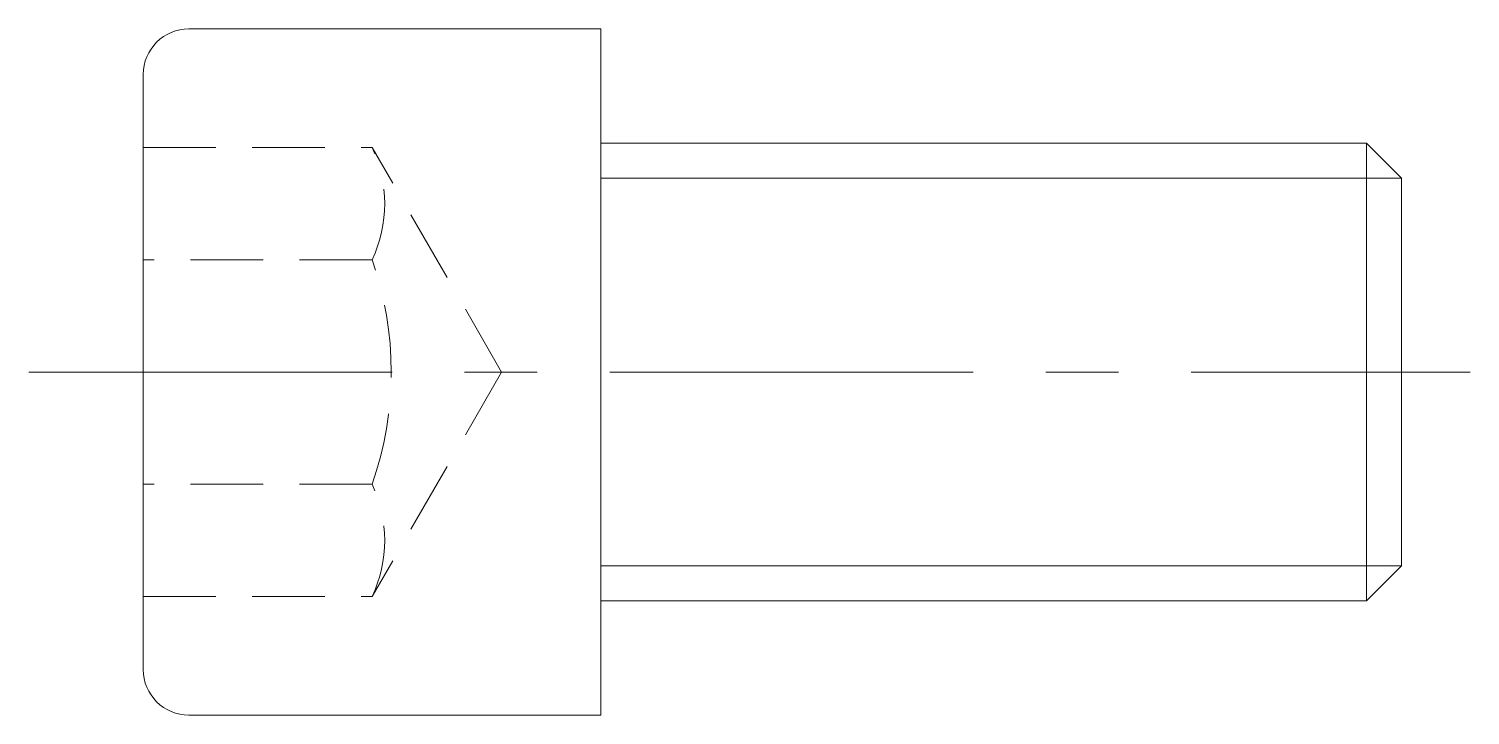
# Model space of a CAD drawing. Header units: millimetres. Extents: x -25 to 38, y -15 to 15.
import ezdxf

# ---------------------------------------------------------------- set-up
doc = ezdxf.new("R2010")
doc.units = ezdxf.units.MM
doc.header["$LTSCALE"] = 0.5
doc.linetypes.add('CENTER', pattern=[50.8, 31.75, -6.35, 6.35, -6.35])
doc.linetypes.add('HIDDEN', pattern=[9.525, 6.35, -3.175])
doc.layers.get('0').update_dxf_attribs({"color": 9, "lineweight": 15})

msp = doc.modelspace()

# ---------------------------------------------------------------- linework, layer by layer
at = {"ltscale": 0.5}
for p, q in [((-18, 15), (0, 15)), ((0, -15), (0, 15)), ((-20, -13), (-20, 13)), ((0, 10), (33.467, 10)), ((35, 8.466), (33.467, 10)), ((33.467, 10), (33.467, -10)), ((35, -8.467), (35, 8.466)), ((35, -8.467), (33.467, -10)), ((0, -10), (33.467, -10)), ((-18, -15), (0, -15))]:
    msp.add_line(p, q, dxfattribs=at)
at = {"color": 8, "linetype": 'HIDDEN'}
for p, q in [((-20, 9.815), (-10, 9.815)), ((-4.333, 0), (-10, 9.815)), ((-10, 4.907), (-20, 4.907)), ((-4.333, 0), (-10, -9.815)), ((-10, -4.907), (-20, -4.907)), ((-20, -9.815), (-10, -9.815))]:
    msp.add_line(p, q, dxfattribs=at)
at = {"color": 5, "ltscale": 0.5}
for p, q in [((0, 8.466), (35, 8.466)), ((0, -8.467), (35, -8.467))]:
    msp.add_line(p, q, dxfattribs=at)
at = {"color": 1, "linetype": 'CENTER'}
msp.add_line((-25, 0), (38, 0), dxfattribs=at)
at = {"ltscale": 0.5}
for centre, start, end in [((-18, 13), 90, 180), ((-18, -13), 180, 270)]:
    msp.add_arc(centre, 2, start, end, dxfattribs=at)
at = {"color": 8, "linetype": 'HIDDEN'}
for centre, radius, start, end in [((-15.133, 7.361), 5.69, 334.45208, 25.54792), ((-23.88, 0), 14.722, 340.52855, 19.47145), ((-15.133, -7.361), 5.69, 334.45208, 25.54792)]:
    msp.add_arc(centre, radius, start, end, dxfattribs=at)

doc.saveas('drawing.dxf')
